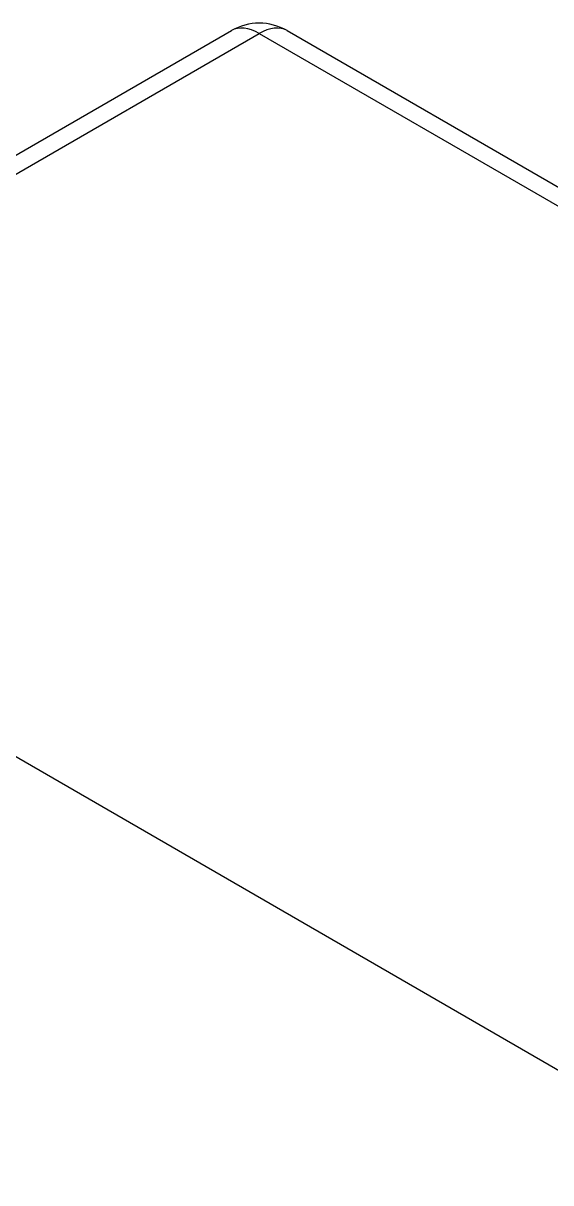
# Model space of a CAD drawing. Header units: millimetres. Extents: x -105 to 105, y -148 to 148.
# Drawn here: x 58.068 to 59.964, y -16.124 to -11.959 of the extents above; entities that cross this region are included whole.
import ezdxf

# ---------------------------------------------------------------- set-up
doc = ezdxf.new("R2010")
doc.units = ezdxf.units.MM
doc.layers.get('0').update_dxf_attribs({"lineweight": 18})

msp = doc.modelspace()

# ---------------------------------------------------------------- linework, layer by layer
at = {"color": 7, "lineweight": 30, "ltscale": 0.318434}
for p, q in [((47.7854, -18.3547), (58.8163, -11.986)), ((47.8854, -18.3646), (58.9163, -11.9959))]:
    msp.add_line(p, q, dxfattribs=at)
at = {"color": 7, "lineweight": 30, "ltscale": 0.298021}
for p, q in [((59.0163, -11.986), (69.3401, -17.9464)), ((58.9163, -11.9959), (69.2401, -17.9563))]:
    msp.add_line(p, q, dxfattribs=at)
at = {"color": 7, "lineweight": 30, "ltscale": 0.244949}
msp.add_line((57.1485, -14.078), (65.6338, -18.977), dxfattribs=at)
at = {"color": 7, "lineweight": 30}
msp.add_arc((58.9163, -12.1592), 0.2, 60, 120, dxfattribs=at)
for major_axis, start_param, end_param in [((-0.1, 0.1732), 5.497787, 6.283185), ((0.1, 0.1732), 0, 0.785398)]:
    msp.add_ellipse((58.9163, -12.1592), major_axis=major_axis, ratio=0.57735, start_param=start_param, end_param=end_param, dxfattribs=at)

doc.saveas('drawing.dxf')
